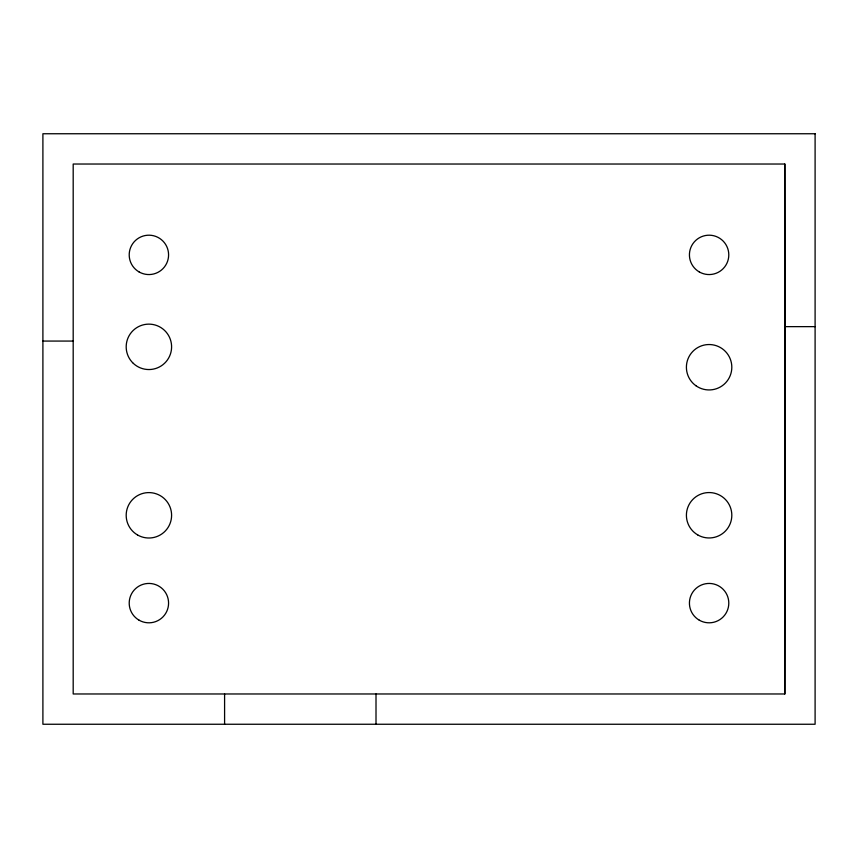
<?xml version="1.0" encoding="UTF-8"?>
<svg xmlns="http://www.w3.org/2000/svg" width="858" height="858" viewBox="0 0 858 858"><rect width="100%" height="100%" fill="white"/><g stroke="black" fill="none" stroke-linecap="round" stroke-linejoin="round"><path stroke-width="1.29" d="M815.1 326.641L785.006 326.641L784.813 164.028L73.187 164.028L73.187 693.972L784.813 693.972L785.006 516.226M42.9 341.066L73.187 341.066M785.006 321.407L785.006 521.449M784.813 164.028L784.813 693.972M376.008 693.972L376.008 724.249M224.592 693.972L224.592 724.249M815.1 133.751L42.9 133.751L42.9 724.249L815.1 724.249L815.1 133.751M139.05 620.173A19.68 19.68 0 0 0 168.576 603.12A19.68 19.68 0 0 0 139.05 586.078A19.68 19.68 0 0 0 139.05 620.173M139.05 271.922A19.68 19.68 0 0 0 168.576 254.88A19.68 19.68 0 0 0 139.05 237.827A19.68 19.68 0 0 0 139.05 271.922M699.27 620.173A19.68 19.68 0 0 0 728.796 603.12A19.68 19.68 0 0 0 699.27 586.078A19.68 19.68 0 0 0 699.27 620.173M699.27 271.922A19.68 19.68 0 0 0 728.796 254.88A19.68 19.68 0 0 0 699.27 237.827A19.68 19.68 0 0 0 699.27 271.922M137.537 534.974A22.716 22.716 0 0 0 171.6 515.304A22.716 22.716 0 0 0 137.537 495.634A22.716 22.716 0 0 0 137.537 534.974M133.333 363.384A22.716 22.716 0 0 0 170.999 352.048A22.716 22.716 0 0 0 142.342 325.096A22.716 22.716 0 0 0 133.333 363.384M695.913 385.725A22.716 22.716 0 0 0 731.713 369.423A22.716 22.716 0 0 0 699.699 346.568A22.716 22.716 0 0 0 695.913 385.725M697.758 534.931A22.716 22.716 0 0 0 731.82 515.261A22.716 22.716 0 0 0 697.758 495.592A22.716 22.716 0 0 0 697.758 534.931"/></g></svg>
